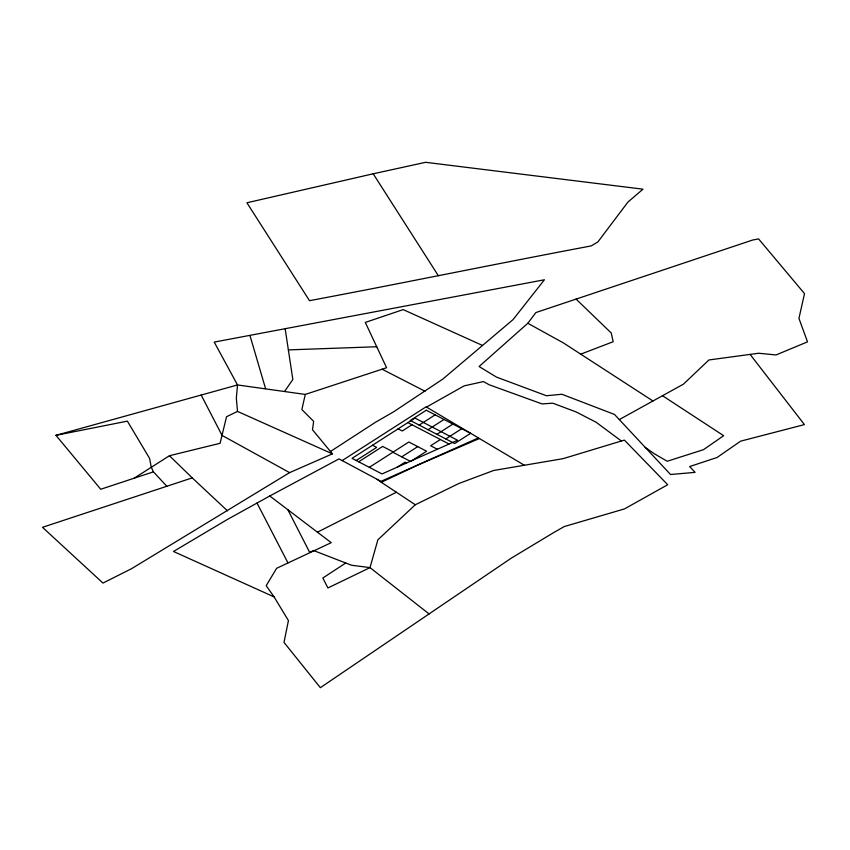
<?xml version="1.0" encoding="UTF-8"?>
<svg xmlns="http://www.w3.org/2000/svg" width="850" height="850" viewBox="0 0 850 850"><rect width="100%" height="100%" fill="white"/><g stroke="black" fill="none" stroke-linecap="round" stroke-linejoin="round"><path stroke-width="1.27" d="M482.524 345.461L403.197 309.602L365.309 322.426L386.591 367.731L305.277 394.432L301.867 409.551L313.65 421.366L312.481 429.739L332.424 453.858L289.606 472.632L131.654 568.629L102.967 583.079L42.5 527.308L192.238 477.881L227.481 510.85M134.13 478.221L169.447 455.728L220.086 443.296L226.536 416.734L237.501 411.421L332.424 453.858M284.601 391.425L292.846 379.493L285.217 329.12M527.829 323.266L535.925 312.534L752.718 240.008L758.582 238.903L804.514 293.622L798.947 318.389L807.5 341.859L776.039 354.949L758.625 353.249L708.942 359.964L683.4 384.179L619.31 419.581L614.497 414.449L561.914 394.262L546.423 395.728L496.485 377.113L479.092 366.52L527.829 323.266L563.369 342.901L652.959 400.987M274.093 596.902L173.485 551.48L227.003 519.679L269.769 495.986L331.234 542.672L276.654 568.278L266.188 585.682L274.093 596.902L288.437 620.596L283.996 642.388L320.354 687.692L511.275 558.153L553.817 532.514L564.251 526.564L624.527 508.895L667.707 484.723L624.389 440.109L563.061 458.671L493.638 470.486L458.724 483.554L415.289 504.751L377.868 539.814L370.005 567.619L327.909 587.966L322.819 578.021L345.759 563.008M330.459 451.488L375.551 422.216L393.476 411.91L442.829 379.079L513.081 319.579L544.404 279.777L214.221 342.093L237.522 384.954L236.332 398.14L237.501 411.421M342.157 460.583L426.073 406.821L524.514 465.332M356.192 460.509L376.678 447.387L372.544 445.23M412.027 424.734L402.252 430.993L398.119 428.846M358.668 461.794L382.649 446.431L393.295 451.966M419.178 425.096L435.158 414.853M369.314 467.33L408.861 442L426.604 451.233L410.614 461.476L392.87 452.243M428.049 429.707L444.029 419.464M401.742 456.854L417.733 446.611M436.921 434.318L452.901 424.076M397.354 467.096L405.067 462.156L406.619 462.963M440.406 439.503L430.642 445.761L437.357 449.257M445.793 438.94L461.773 428.697M426.498 407.076L464.164 385.858L483.491 381.576L489.164 384.763L542.045 403.909L552.776 403.187L576.013 411.889L596.148 422.269L621.382 441.022M269.769 495.986L339.012 458.894L380.959 481.366L478.412 437.92M317.528 532.132L396.387 492.235L415.289 504.751M377.219 479.358L381.289 482.29L419.348 464.387L479.421 438.526M580.72 354.152L613.179 341.721L611.246 333.009L576.088 299.094M166.834 486.274L153.436 471.846L100.704 489.26L55.962 435.328L237.522 384.954L305.277 394.432M373.192 173.793L246.914 202.778L309.506 300.677C403.527 283.029 497.144 263.638 591.122 245.937L597.879 241.931L627.927 202.077L642.993 189.178L425.627 162.308L373.192 173.793L438.366 275.751M55.962 435.328L127.383 421.143L149.6 458.416L151.215 467.011L153.436 471.846M288.384 349.902L376.731 346.747M382.086 369.208L425.064 391.255M407.883 422.588L449.098 444.029M289.606 472.632L222.062 435.413L201.174 395.038M662.501 395.717L723.648 435.699L703.449 449.692L667.218 461.252L654.309 453.783L645.203 447.387M381.289 482.29L396.387 492.235M429.144 613.987L370.005 567.619L351.549 565.25L313.576 550.534L309.697 552.404L287.789 509.618M169.447 455.728L192.238 477.881M619.31 419.581L670.544 474.513L695.109 472.356L689.658 466.544L717.071 457.481L740.637 441.161L804.429 424.596L750.082 354.397M257.019 503.041L287.938 562.859M250.049 335.814L265.572 388.663M426.296 410.231L410.306 420.474L454.654 443.551L470.645 433.309L426.296 410.231M414.938 418.072L352.059 458.352L382.001 473.939L457.566 440.247L414.938 418.072"/></g></svg>
